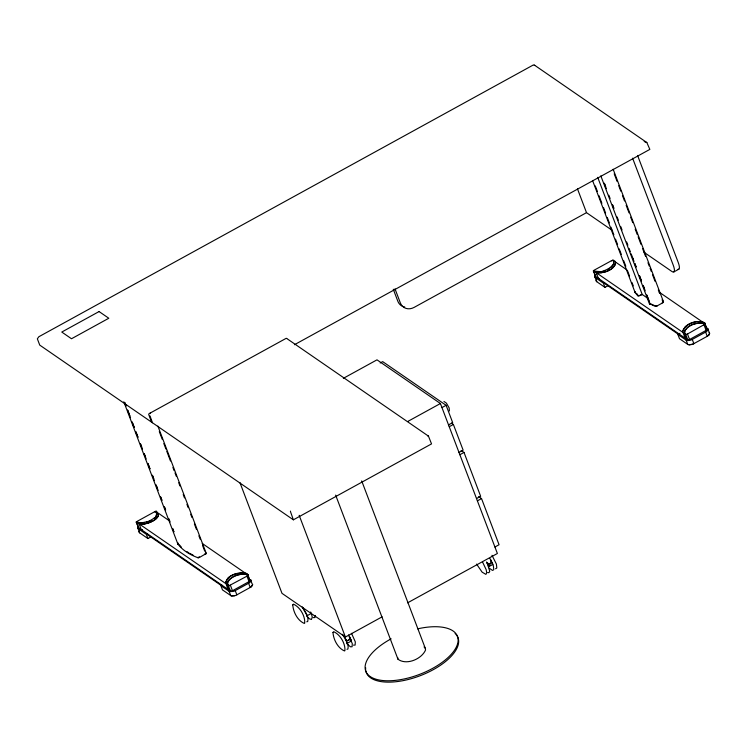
<?xml version="1.0" encoding="UTF-8"?>
<svg xmlns="http://www.w3.org/2000/svg" width="747" height="747" viewBox="0 0 747 747"><rect width="100%" height="100%" fill="white"/><g stroke="black" fill="none" stroke-linecap="round" stroke-linejoin="round"><path stroke-width="1.12" d="M342.696 634.847L342.714 634.334M227.751 588.739L228.722 590.345L231.439 591.138A1.905 0.859 -20.8 0 0 232.476 590.728L249.04 581.624A2.008 0.906 -20.8 0 0 249.806 581.035L247.518 574.191A12.718 5.733 -20.8 0 0 244.176 572.781L235.772 573.827A11.588 5.22 -20.8 0 0 228.218 577.982L225.547 582.128L227.919 589.29L141.286 529.604L139.11 523.871L144.059 524.002L148.392 522.984A11.588 5.22 -20.8 0 0 155.946 518.838L158.065 516.298L158.42 513.254L168.887 520.472M613.754 261.441L613.418 264.13L610.813 267.09A11.074 4.996 -20.8 0 1 604.865 270.358C603.557 273.533 587.6 269.088 595.695 272.515C602.997 273.785 613.978 270.619 615.668 262.589A12.718 5.733 -20.8 0 0 613.763 260.395L613.418 260.199A2.736 1.233 -20.8 0 0 612.671 260.096C615.481 262.197 613.128 265.857 610.915 267.361M599.234 278.547C598.16 278.342 594.929 277.623 595.789 276.026M687.156 339.399L687.828 340.016L685.643 334.282L684.56 333.984A12.718 5.733 -20.8 0 1 682.655 331.789C684.569 323.47 697.324 319.109 704.598 322.975A2.773 1.251 -20.8 0 1 704.944 323.339L706.895 329.81A1.905 0.859 -20.8 0 1 706.12 330.398L689.556 339.502A2.008 0.906 -20.8 0 1 688.519 339.913L687.828 340.016A2.755 1.242 -20.8 0 1 686.736 339.717A12.718 5.733 -20.8 0 1 684.831 337.513M704.972 323.498L704.598 322.975L707.138 329.399L706.214 328.923M178.141 543.069A1.858 0.84 -20.8 0 0 177.889 543.368L177.842 544.012A135.207 60.965 -20.8 0 0 197.581 557.607A1.989 0.896 -20.8 0 0 198.385 557.682A1.867 0.84 -20.8 0 0 199.86 557.225L205.911 553.732A1.97 0.887 -20.8 0 0 206.051 552.939M139.157 531.967L139.362 531.192L139.157 531.967A5.042 2.269 -20.8 0 0 139.68 532.863L147.934 538.55L150.987 536.869M252.626 584.742L250.805 587.142L236.846 594.845A4.613 2.082 -20.8 0 1 234.801 595.686L231.112 595.789L222.485 589.906L220.869 585.676L229.506 591.559L233.195 591.456A4.613 2.082 -20.8 0 0 235.24 590.616L248.602 583.276A4.613 2.082 -20.8 0 0 250.189 582.109L251.02 580.512A5.042 2.269 -20.8 0 0 250.497 579.616L252.103 583.846A5.042 2.269 -20.8 0 1 252.626 584.742L251.795 586.339M596.181 280.779L596.386 280.004L596.704 281.675L604.958 287.362L608.011 285.681M705.691 327.158L707.521 328.428L709.585 333.209L708.819 335.151A4.613 2.082 -20.8 0 1 707.232 336.309L693.225 343.984L689.154 344.825A5.042 2.269 -20.8 0 1 687.754 344.404L679.509 338.718L677.903 334.488L679.938 333.367M156.123 511.359L155.591 511.312C165.731 517.326 145.497 525.748 139.978 524.039A12.718 5.733 -20.8 0 1 136.645 522.62L136.374 522.396A2.736 1.233 -20.8 0 1 136.281 521.929L141.118 522.956L147.785 521.574A11.074 4.996 -20.8 0 0 153.733 518.306C159.223 517.083 154.489 505.084 156.814 514.664M247.883 574.891L243.036 573.855L236.379 575.237A11.074 4.996 -20.8 0 0 230.431 578.514C227.947 579.653 225.631 585.125 229.357 585.676M684.513 332.387L685.008 330.519L687.613 327.569A11.074 4.996 -20.8 0 1 693.561 324.291C696.736 323.199 702.918 321.677 704.823 324.357M662.038 299.911A135.207 60.965 -20.8 0 1 663.401 301.583L663.429 302.087A1.867 0.84 -20.8 0 1 662.524 302.937L657.192 305.859A1.849 0.831 -20.8 0 1 656.202 306.242A1.97 0.887 -20.8 0 1 654.904 306.242L649.591 303.684M150.063 413.623L150.175 413.072M709.65 333.554L708.819 335.151M156.338 515.346L157.617 512.199L156.711 514.384M227.826 581.474L226.546 584.612L227.48 585.209A2.773 1.251 -20.8 0 0 228.04 585.452L230.739 591.232L230.076 590.616M227.443 582.427L226.546 584.612C223.661 576.124 238.153 571.707 245.053 572.94L202.213 543.433M156.777 512.928L155.693 511.583L154.293 511.928L137.401 521.201C134.581 523.712 143.032 523.442 144.479 522.825M138.54 527.457L138.456 527.662A2.755 1.242 -20.8 0 0 138.821 528.353A12.718 5.733 -20.8 0 0 142.154 529.772M230.076 585.433L229.012 585.751L246.968 576.161C250.189 572.828 237.779 574.368 236.482 575.517A11.074 4.996 -20.8 0 0 230.534 578.785L227.928 581.745L227.583 584.434M611.728 260.572L594.182 270.162L593.463 270.984L594.388 271.46M635.333 291.862A1.877 0.85 -20.8 0 0 635.146 292.161A1.989 0.896 -20.8 0 0 635.183 292.665L638.115 296.185L642.037 294.355L648.396 298.735M155.806 516.607L156.44 515.617M138.382 526.14L137.551 527.737A5.042 2.269 -20.8 0 0 138.074 528.633L139.68 532.863M650.151 303.646L654.335 305.504M178.393 543.424L177.842 544.012L123.815 401.783M136.468 521.994L136.832 521.583M704.346 324.758L704.981 324.142L687.147 334.208L685.755 334.553L684.56 332.938M153.835 518.577L154.928 517.606M656.426 305.878A1.279 0.579 -20.8 0 1 655.39 305.915L656.912 305.672M251.347 586.75L250.208 587.497L248.602 583.276M534.721 65.447L533.321 64.97L38.881 336.72L37.35 338.811L39.74 345.105L293.375 519.828L431.533 443.895L428.451 436.117L286.736 338.494M198.385 557.682L199.57 557.029A1.279 0.579 -20.8 0 1 198.067 557.281L198.385 557.682L197.581 557.607M294.43 344.731L649.843 149.391L646.846 142.556L534.254 64.989M612.4 230.496L586.507 212.662L414.137 307.39A11.84 10.094 -55.4 0 1 400.383 303.011L394.995 288.828M343.34 378.337L377.002 359.839L440.413 403.52L497.381 553.49L407.619 602.82M380.204 362.986L382.688 361.623L446.099 405.304L452.673 422.606L448.527 424.884M673.915 271.899L678.883 269.163M407.769 421.457L440.413 403.52M441.953 407.582L446.099 405.304M449.227 426.733L453.373 424.455L463.131 450.133L458.985 452.411M459.863 454.718L464.008 452.439L480.657 496.279L476.511 498.557M677.903 334.488L686.148 340.174A5.042 2.269 -20.8 0 0 687.548 340.595L690.219 340.268A4.613 2.082 -20.8 0 0 692.273 339.427L705.626 332.079A4.613 2.082 -20.8 0 0 707.213 330.921L707.997 329.698L707.521 328.428L707.979 328.979M477.389 500.863L481.535 498.585L499.061 544.731L494.916 547.009M306.569 615.332L307.129 615.715L311.275 613.436L310.677 611.989M239.89 482.487L281.993 593.342L345.403 637.023L382.119 616.835M346.776 642.85L347.336 643.242L351.482 640.963L350.754 639.217M490.676 564.909L488.183 566.273L489.761 571.259L488.949 572.706L487.726 572.51M488.445 563.742L486.633 562.192L488.753 566.665L492.899 564.387L492.161 562.64M663.401 301.592A1.989 0.896 -20.8 0 1 663.429 302.087L662.234 302.74A1.279 0.579 -20.8 0 0 662.841 302.18M638.946 295.821L642.252 294.589L597.712 177.338M692.534 344.264L693.879 343.657L692.273 339.427M178.412 543.751L177.842 544.012A1.98 0.887 -20.8 0 1 177.889 543.368M656.202 306.242L657.192 305.859M650.151 303.833L649.666 304.15M205.911 553.732L204.902 554.097A1.279 0.579 -20.8 0 0 205.472 553.2L205.911 553.732A1.849 0.831 -20.8 0 1 205.182 554.293M604.967 270.629L601.559 271.609M146.188 522.405L147.887 521.845A11.074 4.996 -20.8 0 0 151.109 520.388M612.437 260.395L611.373 260.712L612.773 260.367L613.446 260.983M686.091 334.525L686.801 334.348M154.648 511.798L155.357 511.62M691.825 344.498L689.154 344.825M234.801 595.686L232.121 596.013M698.529 322.76L703.749 322.33L693.459 324.021A11.074 4.996 -20.8 0 0 687.511 327.289L684.906 330.249L684.663 333.209M598.207 271.74L594.575 272.039L599.794 271.619M599.897 271.889L595.518 271.796M495.578 568.775L496.82 568.019L496.4 564.078L491.993 555.31M306.774 621.784L307.745 621.504C308.969 616.275 304.879 611.195 302.218 606.966M346.981 649.302L347.953 649.031C349.148 643.793 345.067 638.713 342.425 634.483M700.116 322.639L704.944 323.339M228.04 585.452L228.563 585.508L227.9 584.892M593.379 271.04L595.415 271.525M593.566 271.301L596.732 271.712M644.213 141.538L646.846 142.556M684.812 337.383L684.999 338.064L598.366 278.388L596.19 272.655L601.139 272.776L605.472 271.768A11.588 5.22 -20.8 0 0 613.026 267.622L615.145 265.082L615.5 262.038L626.92 269.91M598.366 278.388L599.449 278.575M141.286 529.604L142.369 529.8M313.292 617.62L314.926 617.554L315.299 615.453M353.499 645.137L355.133 645.081L355.32 641.888L351.52 633.325M686.736 339.717L684.56 333.984L685.372 334.273M228.293 585.489L227.48 585.209L229.656 590.933A2.764 1.251 -20.8 0 0 230.468 591.222M229.973 591.699L229.124 591.363L230.73 595.592L231.579 595.929M662.822 301.844L663.429 302.087M139.381 528.138L138.456 527.662L136.281 521.929M189.523 553.228L193.1 555.17M428.451 436.117L428.18 435.968A1.606 1.27 28.5 0 0 427.499 435.837M644.054 252.299L671.861 271.46A11.84 3.147 61.2 0 0 673.215 265.101L632.597 158.177M659.293 292.208L702.133 321.724L697.184 321.593L692.852 322.611A11.588 5.22 -20.8 0 0 685.298 326.756L682.627 330.912L684.999 338.064M596.19 272.655L682.823 332.34M678.407 334.339L604.827 283.645L604.407 282.553M595.863 274.541A4.613 2.082 -20.8 0 0 595.406 274.952L594.575 276.549A5.042 2.269 -20.8 0 0 595.098 277.445L603.352 283.132L604.958 287.362M443.951 401.456L446.435 403.156L449.152 407.918L449.405 410.971M451.449 423.129L453.373 424.455M461.123 450.46L464.008 452.439M478.65 496.606L481.535 498.585M350.922 640.571L352.285 643.559L352.098 646.753L350.455 646.809L346.944 643.746M187.049 551.659L188.636 552.752M139.11 523.871L225.743 583.556M138.074 528.633L146.328 534.32L147.934 538.55M705.924 328.064L706.774 328.708A2.764 1.251 -20.8 0 1 707.148 329.231M346.589 639.955L345.226 638.769L347.336 643.242M250.058 580.615A2.755 1.242 -20.8 0 0 249.694 579.924L247.789 574.424M136.374 522.396L138.821 528.353M684.98 333.666L685.643 334.282M489.313 568.224L492.534 570.447L493.786 569.69L493.365 565.75L489.892 558.42M306.737 616.228L309.482 618.833L311.471 619.487L312.255 617.125L311.275 613.436M424.053 646.911L425.276 648.275L425.557 650.011C421.579 659.19 406.349 665.577 397.974 659.218L335.636 495.112M179.131 544.572L181.269 547.028M709.127 332.658L709.585 333.209M596.246 281.115L596.704 281.675L595.098 277.445M636.453 293.263L637.854 294.981M247.518 574.191L247.892 574.723M302.507 607.348L307.129 615.715M482.711 562.36L486.185 569.69L486.717 572.93L485.905 574.378L482.132 572.174L476.595 564.097M348.485 634.997L350.324 638.312M486.633 562.192L487.595 564.013M491.741 561.735L490.779 559.914L491.003 561.725M488.015 564.919L488.753 566.665M351.482 640.963L349.363 636.491L349.615 638.9M704.048 324.945L706.12 330.398M705.626 332.079L707.232 336.309M637.574 155.441L678.192 262.365A11.84 3.147 61.2 0 1 678.033 269.303M687.483 334.049L689.556 339.502M686.148 340.174L687.754 344.404M613.147 169.242L663.457 301.695M614.202 173.808L617.087 181.409M618.703 185.676L620.804 191.176M622.447 195.518L624.511 200.943M626.163 205.294L629.049 212.886M630.655 217.162L632.756 222.662M635.193 229.105L637.294 234.605M638.125 236.771L640.973 244.306M642.616 248.648L645.548 256.314M647.976 262.757L649.218 266.016M650.077 268.257L651.319 271.516M652.514 274.7L655.026 281.283M658.294 289.901L659.564 293.226M604.37 183.323L605.612 186.573M612.624 205.033L613.857 208.292M626.64 241.944L627.882 245.203M631.178 253.887L633.241 259.312M634.894 263.663L636.127 266.912M641.486 281.031L639.423 275.606L641.43 280.975M645.203 290.798L643.139 285.373L644.316 288.575M646.846 295.14L648.91 300.574M604.314 183.267L606.377 188.692M608.852 195.21L610.094 198.469M612.568 204.977L613.801 208.236M617.097 216.919L618.339 220.178M620.813 226.696L622.046 229.955M629.058 248.406L630.3 251.664M632.774 258.182L634.007 261.431M634.838 263.607L636.071 266.866M646.79 295.093L649.685 302.694M600.831 175.881L649.498 303.992M595.303 185.938L597.404 191.437M599.01 195.705L601.895 203.305M603.548 207.647L605.612 213.082M607.255 217.424L609.365 222.923M610.971 227.191L613.857 234.791M615.509 239.133L617.573 244.558M619.216 248.9L621.327 254.4M623.754 260.843L625.818 266.277M627.471 270.619L629.525 276.045M631.999 282.562L633.288 285.886M592.642 180.727L635.118 292.553M577.459 188.832L586.507 212.662M593.725 271.404L595.901 277.137A2.764 1.251 -20.8 0 1 595.527 276.605M593.361 270.703L595.536 276.437M393.286 289.266L397.843 301.265A11.84 10.094 -55.4 0 0 402.194 306.139M361.697 480.909L425.276 648.275M299.164 515.309L345.403 637.023M293.375 519.828L290.452 511.564A1.606 0.663 82.5 0 1 290.564 511.097M246.968 576.161L249.04 581.624M235.24 590.616L236.846 594.845M230.403 585.265L232.476 590.728M221.868 585.125L222.289 586.218L147.747 534.861L147.327 533.769M157.888 426.107L206.116 553.041M159.298 431.598L162.22 439.273M163.826 443.541L165.937 449.04M166.758 451.216L170.475 460.983M172.902 467.426L174.144 470.685M175.003 472.926L176.245 476.184M178.72 482.702L179.952 485.952M183.211 494.57L184.49 497.894M186.927 504.337L188.207 507.671M190.681 514.179L191.914 517.438M194.388 523.955L196.452 529.38M198.889 535.823L200.168 539.157M202.642 545.665L204.697 551.099M152.463 422.755L149.998 415.93M151.613 422.176L148.737 414.594A0.934 0.794 -55.4 0 1 149.12 413.651L286.054 338.391A0.934 0.794 -55.4 0 1 286.671 338.447M127.69 410.215L129.754 415.649M132.228 422.158L134.283 427.592M135.935 431.934L137.999 437.359L135.898 431.859M140.473 443.877L141.706 447.126M144.18 453.644L145.422 456.903M149.96 468.845L147.897 463.42L149.923 468.771M152.435 475.353L153.667 478.612M156.142 485.13L157.384 488.389M160.68 497.072L161.922 500.331M173.874 531.808L172.641 528.559L173.836 531.743M127.653 410.15L130.538 417.741M132.182 422.092L134.245 427.517M140.436 443.802L142.5 449.227M144.143 453.569L146.207 459.003M152.397 475.288L154.452 480.713M156.104 485.055L158.168 490.48M160.642 496.998L161.875 500.257M168.887 518.717L170.129 521.966M227.732 588.599L227.919 589.29M397.684 657.481L397.974 659.218M156.525 511.508L156.674 512.657M635.146 292.161L635.183 292.665M404.734 306.952A11.84 10.094 -55.4 0 1 403.427 306.643M456.156 634.605A49.059 22.121 -20.8 0 1 421.588 675.167A49.059 22.121 -20.8 0 1 365.759 670.582M365.647 669.639A49.059 22.121 -20.8 0 1 365.666 667.687M455.119 633.54A49.059 22.121 -20.8 0 1 455.483 633.886M417.676 628.843A49.059 22.121 -20.8 0 1 453.336 651.804A49.059 22.121 -20.8 0 1 378.673 679.901A49.059 22.121 -20.8 0 1 391.139 638.825M609.636 268.294A11.074 4.996 -20.8 0 1 608.189 269.163M248.844 579.289A12.718 5.733 -20.8 0 1 249.694 579.924M292.777 604.902C293.197 611.998 297.623 620.608 304.29 623.437L304.701 623.175C305.28 616.023 300.042 607.059 293.468 604.164L292.777 604.902M332.985 632.42C333.395 639.525 337.831 648.125 344.498 650.954L344.909 650.702C345.488 643.55 340.249 634.577 333.676 631.682L332.985 632.42M99.08 311.555L61.777 332.051L71.497 338.755L108.801 318.25L99.08 311.555M349.624 639.479L347.476 640.655A2.941 1.326 -20.8 0 0 349.624 639.479M491.031 562.911L488.893 564.078A2.941 1.326 -20.8 0 0 491.031 562.911M126.038 405.873L124.805 402.614L126 405.798M165.629 510.098L164.396 506.839L165.591 510.024"/></g></svg>
